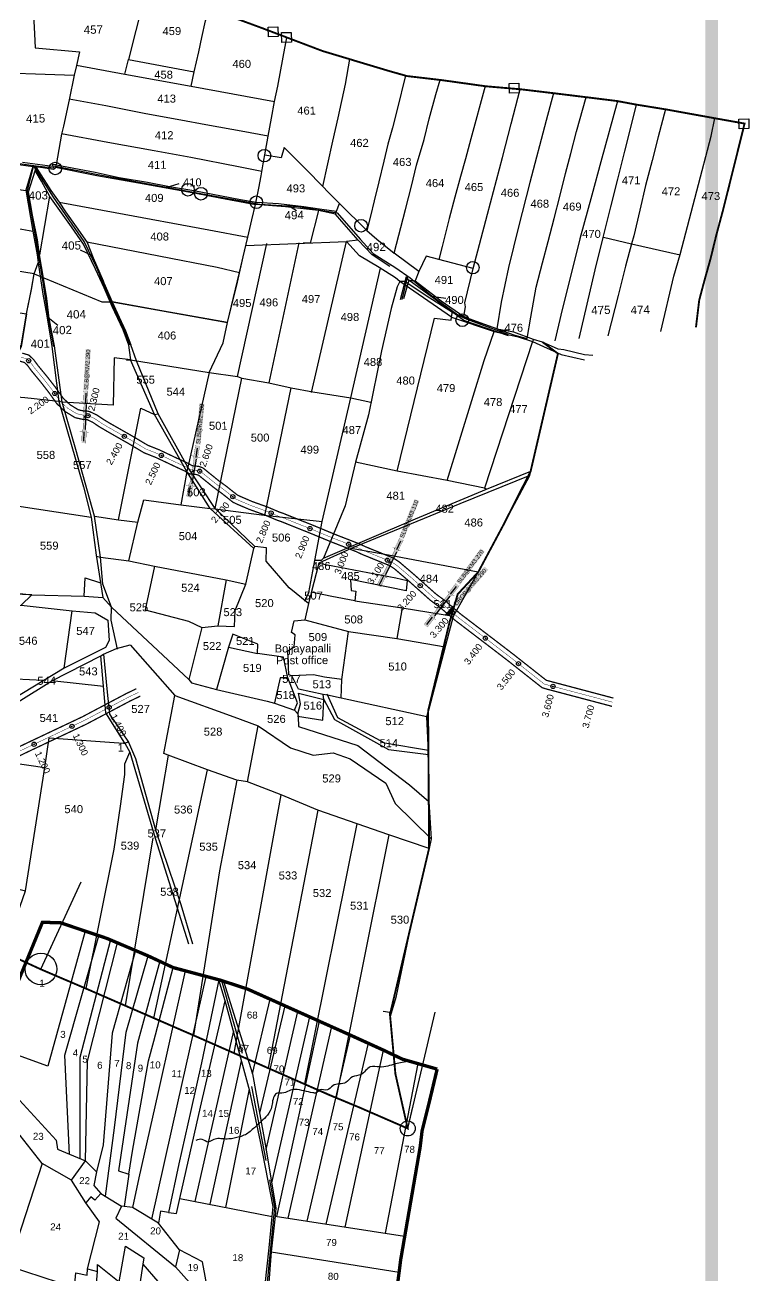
# Model space of a CAD drawing. Header units: millimetres. Extents: x 191342 to 235284, y 1600297 to 1616674.
# Drawn here: x 200424 to 202155, y 1608904 to 1611892 of the extents above; entities that cross this region are included whole.
import ezdxf
from ezdxf.enums import TextEntityAlignment as Align

# ---------------------------------------------------------------- set-up
doc = ezdxf.new("R2010")
doc.units = ezdxf.units.MM
doc.header["$LTSCALE"] = 15
doc.header["$PDMODE"] = 32
doc.header["$PDSIZE"] = 10
for name, pattern in [('ACAD_ISO02W100', [15, 12, -3]), ('ACAD_ISO03W100', [30, 12, -18]), ('HIDDEN2', [0.1875, 0.125, -0.0625])]:
    doc.linetypes.add(name, pattern=pattern)
for name, color, linetype in [('BOUNDRY STONES', 240, 'Continuous'), ('CANAL1', 7, 'Continuous'), ('CS', 134, 'Continuous'), ('CSMark', 72, 'Continuous'), ('PLOTS', 7, 'Continuous'), ('PLOTS NO', 7, 'Continuous'), ('REMARK', 6, 'Continuous'), ('ROADS', 1, 'Continuous'), ('STREAMS', 4, 'Continuous'), ('STRUCTURE', 5, 'Continuous'), ('text2', 7, 'Continuous'), ('VILLAGE BOUNDRY', 5, 'Continuous')]:
    doc.layers.add(name, color=color, linetype=linetype)
doc.styles.add('FONT2', font='Times New Roman')
doc.styles.get("Standard").update_dxf_attribs({"font": 'arial.ttf'})
doc.dimstyles.get("Standard").update_dxf_attribs({"dimtxt": 0.18, "dimasz": 0.18, "dimexe": 0.18, "dimexo": 0.0625, "dimgap": 0.09, "dimtad": 0, "dimtih": 1, "dimtoh": 1, "dimdec": 4, "dimzin": 0, "dimdsep": 46, "dimtxsty": 'Standard', "dimcen": 0.09, "dimadec": 0, "dimazin": 0, "dimtfac": 1, "dimtdec": 4, "dimtofl": 0, "dimtmove": 0, "dimatfit": 3, "dimfxl": 1, "dimtolj": 1, "dimtzin": 0, "dimarcsym": 0})

# ---------------------------------------------------------------- blocks, each defined once
blk = doc.blocks.new('DROP')
h = blk.add_hatch()
h.set_pattern_fill('ANSI31', color=1, scale=10, angle=45)
h.set_pattern_definition([(90, (-324.4107, -25.7687), (-1.25, 0), [])])
h.paths.add_polyline_path([(-9.9, -4.3), (-13.8, 4.1), (13.8, 4.1), (10.2, -4.3)])
at = {"layer": 'STRUCTURE', "color": 5, "const_width": 0.49}
blk.add_lwpolyline([(-9.9, -4.3), (-13.8, 4.1), (13.8, 4.1), (10.2, -4.3), (-9.9, -4.3)], dxfattribs=at)
at = {"layer": 'STRUCTURE', "color": 5}
blk.add_circle((0, 0), 1.33, dxfattribs=at)
blk = doc.blocks.new('SLB')
at = {"layer": 'STRUCTURE'}
h = blk.add_hatch(dxfattribs=at)
h.set_pattern_fill('DOTS', color=6, scale=20, angle=320.3722, style=0)
h.set_pattern_definition([(320.372247934, (-159.4327, -72.9564), (1.2786241598, 0.5641323054), [0, -1.25])])
h.paths.add_polyline_path([(769699.5, 1706871.1), (769699.5, 1706861.1), (769729.1, 1706861.1), (769732.1, 1706863.1), (769792.1, 1706863.1), (769795.1, 1706861.1), (769824.7, 1706861.1), (769824.7, 1706871.1), (769795.1, 1706871.1), (769792.1, 1706869.1), (769732.1, 1706869.1), (769729.1, 1706871.1)])
at = {"layer": 'STRUCTURE', "color": 6, "linetype": 'ACAD_ISO02W100', "ltscale": 0.5, "const_width": 0.5}
for points in [[(769699.5, 1706871.1), (769729.1, 1706871.1)], [(769699.5, 1706861.1), (769729.1, 1706861.1)], [(769795.1, 1706871.1), (769824.7, 1706871.1)], [(769795.1, 1706861.1), (769824.7, 1706861.1)]]:
    blk.add_lwpolyline(points, dxfattribs=at)
at = {"layer": 'STRUCTURE', "color": 6, "const_width": 0.628}
for points in [[(769726.1, 1706877.1), (769726.1, 1706873.1), (769732.1, 1706869.1), (769792.1, 1706869.1), (769798.1, 1706873.1), (769798.1, 1706877.1)], [(769726.1, 1706855.1), (769726.1, 1706859.1), (769732.1, 1706863.1), (769792.1, 1706863.1), (769798.1, 1706859.1), (769798.1, 1706855.1)]]:
    blk.add_lwpolyline(points, dxfattribs=at)
at = {"layer": 'STRUCTURE', "color": 6}
blk.add_lwpolyline([(769732.1, 1706863.1), (769792.1, 1706863.1)], dxfattribs=at)
blk.add_lwpolyline([(769732.1, 1706863.1), (769792.1, 1706863.1)], dxfattribs=at)
at = {"layer": 'STRUCTURE', "color": 0}
blk.add_circle((769762.1, 1706866.1), 1.24, dxfattribs=at)
for points in [[(769703.8, 1706866), (769726.7, 1706866)], [(769818.6, 1706865.8), (769795.7, 1706865.8)]]:
    blk.add_leader(points, dimstyle='Standard', override={"dimasz": 10, "dimgap": 0.09, "dimtad": 0}, dxfattribs=at)

msp = doc.modelspace()

# ---------------------------------------------------------------- linework, layer by layer
at = {"layer": 'BOUNDRY STONES', "color": 1}
for points in [[(201005.5, 1611887.5), (201028.8, 1611888.2), (201029.5, 1611864.7), (201006.2, 1611864)], [(201037.2, 1611874.2), (201060.5, 1611874.9), (201061.2, 1611851.3), (201037.8, 1611850.6)], [(201581.6, 1611753.1), (201604.9, 1611753.8), (201605.6, 1611730.3), (201582.3, 1611729.6)], [(202131, 1611667.8), (202154.3, 1611668.5), (202155, 1611645), (202131.7, 1611644.3)]]:
    msp.add_lwpolyline(points, close=True, dxfattribs=at)
for centre in [(200996.4, 1611580.3), (200496.4, 1611549.6), (200813.6, 1611498.8), (200844.6, 1611489.2), (200976.8, 1611469.1), (201227.4, 1611413), (201469.4, 1611187.2)]:
    msp.add_circle(centre, 15.1, dxfattribs=at)
at = {"layer": 'CANAL1', "color": 1, "linetype": 'HIDDEN2', "ltscale": 4, "const_width": 1}
for points in [[(200414.7, 1611098.9), (200428.1, 1611094.8), (200437.3, 1611086), (200447.1, 1611072.6), (200469.8, 1611045.2), (200488.6, 1611021), (200507.5, 1610994.4), (200525.5, 1610977.2), (200547.8, 1610963.7), (200563, 1610960.3), (200569.4, 1610960.5), (200576, 1610958.9), (200590.5, 1610952.1), (200605.6, 1610941.9), (200623.3, 1610931.3), (200674.3, 1610902.4), (200713.4, 1610879.2), (200741.2, 1610868.2), (200786.1, 1610847), (200809.7, 1610836.1), (200820.9, 1610829.6), (200829.3, 1610828.8), (200836.8, 1610828.2), (200844.2, 1610825.6), (200850, 1610820.7), (200881.5, 1610795.4), (200900, 1610781.9), (200926.6, 1610760.7), (200936.1, 1610756.3), (200964.3, 1610744.3), (200999.8, 1610731.5), (201030, 1610718.8), (201038.5, 1610716), (201085.1, 1610697.3), (201102.5, 1610690.5), (201161.6, 1610666.1), (201219.4, 1610643.6), (201234.1, 1610636.7), (201300.3, 1610609.8), (201313.3, 1610601.2), (201347.8, 1610571.8), (201399.5, 1610525.7), (201423.5, 1610507.9), (201457.9, 1610478.4), (201542.9, 1610413.6), (201585.2, 1610381.2), (201665.2, 1610318.1), (201670.6, 1610316.4), (201824.2, 1610275.8), (201829.1, 1610274.5)], [(200321.1, 1610114.4), (200431.1, 1610167.1), (200565.6, 1610230.7), (200671, 1610286.3), (200690.4, 1610295.6), (200694.9, 1610298.1)]]:
    msp.add_lwpolyline(points, dxfattribs=at)
at = {"layer": 'CANAL1', "color": 200, "const_width": 3}
for points in [[(200417.3, 1611108.5), (200433.3, 1611103.7), (200444.9, 1611092.6), (200455, 1611078.8), (200477.6, 1611051.4), (200496.6, 1611026.9), (200515.1, 1611001), (200531.6, 1610985.2), (200551.6, 1610973.1), (200563.9, 1610970.3), (200570.4, 1610970.6), (200579.4, 1610968.4), (200595.5, 1610960.8), (200611, 1610950.4), (200628.4, 1610940), (200679.4, 1610911), (200717.8, 1610888.2), (200745.1, 1610877.4), (200790.3, 1610856), (200814.3, 1610845), (200824, 1610839.4), (200830.2, 1610838.8), (200838.9, 1610838), (200849.2, 1610834.4), (200856.4, 1610828.5), (200887.6, 1610803.3), (200906, 1610789.8), (200931.9, 1610769.3), (200940.2, 1610765.5), (200967.9, 1610753.6), (201003.5, 1610740.9), (201033.5, 1610728.2), (201041.9, 1610725.4), (201088.8, 1610706.6), (201106.2, 1610699.8), (201165.3, 1610675.4), (201223.3, 1610652.8), (201238.1, 1610645.9), (201305, 1610618.7), (201319.3, 1610609.2), (201354.4, 1610579.3), (201405.9, 1610533.5), (201429.8, 1610515.7), (201464.2, 1610486.1), (201548.9, 1610421.6), (201591.3, 1610389.1), (201670, 1610327.1), (201673.4, 1610326), (201826.7, 1610285.4), (201830.9, 1610284.4)], [(200412.1, 1611089.2), (200422.9, 1611086), (200429.8, 1611079.4), (200439.2, 1611066.5), (200462, 1611038.9), (200480.6, 1611015), (200499.9, 1610987.8), (200519.4, 1610969.2), (200544, 1610954.2), (200562.1, 1610950.2), (200568.3, 1610950.5), (200572.7, 1610949.4), (200585.6, 1610943.4), (200600.2, 1610933.5), (200618.3, 1610922.7), (200669.3, 1610893.7), (200709, 1610870.2), (200737.2, 1610859.1), (200781.9, 1610837.9), (200805.1, 1610827.2), (200817.8, 1610819.9), (200828.4, 1610818.9), (200834.7, 1610818.3), (200839.2, 1610816.7), (200843.7, 1610813), (200875.4, 1610787.4), (200893.9, 1610773.9), (200921.3, 1610752.2), (200932, 1610747.2), (200960.6, 1610735), (200996.2, 1610722.2), (201026.5, 1610709.5), (201035.1, 1610706.6), (201081.4, 1610688), (201098.7, 1610681.2), (201157.9, 1610656.8), (201215.4, 1610634.4), (201230.1, 1610627.5), (201295.6, 1610600.9), (201307.3, 1610593.2), (201341.2, 1610564.3), (201393.2, 1610518), (201417.3, 1610500.1), (201451.7, 1610470.6), (201536.8, 1610405.7), (201579, 1610373.3), (201660.4, 1610309.1), (201667.7, 1610306.8), (201821.7, 1610266.1), (201827.4, 1610264.6)], [(200316.9, 1610123.5), (200426.8, 1610176.1), (200561.1, 1610239.6), (200666.5, 1610295.3), (200685.8, 1610304.5), (200690.1, 1610306.8)], [(200325.4, 1610105.4), (200435.4, 1610158.1), (200570.1, 1610221.7), (200675.5, 1610277.4), (200695, 1610286.7), (200699.7, 1610289.3)]]:
    msp.add_lwpolyline(points, dxfattribs=at)
at = {"layer": 'CS'}
for p in [(200432.8, 1611090.3), (200494.9, 1611012), (200574.6, 1610959.2), (200661.3, 1610909.7), (200750, 1610864.1), (200841.7, 1610826.5), (200920.7, 1610765.4), (201012.4, 1610726.3), (201105.3, 1610689.3), (201198, 1610651.9), (201290.4, 1610613.8), (201369, 1610552.9), (201445.7, 1610488.9), (201524.7, 1610427.5), (201603.9, 1610366.4), (201686.3, 1610312.2), (200625.2, 1610262.2), (200536.2, 1610216.8), (200445.8, 1610174)]:
    msp.add_point(p, dxfattribs=at)
at = {"layer": 'PLOTS', "color": 0}
for points in [[(200149.8, 1611977.6), (200157.3, 1611970.4), (200176.1, 1611950.5), (200192.5, 1611931.1), (200218.4, 1611901.2), (200238.5, 1611871.3), (200257, 1611843.7), (200270.3, 1611822.7), (200297.1, 1611786.2), (200320.9, 1611754), (200334.7, 1611735.4), (200352.8, 1611708.7), (200365.6, 1611688.4), (200375.5, 1611648.1), (200384.2, 1611613.6), (200394.2, 1611573.9), (200396.8, 1611561), (200443.3, 1611554.4), (200461.3, 1611552.8), (200492, 1611548.3), (200496.6, 1611550.9), (200498.3, 1611558)], [(200443.2, 1611931.5), (200446.4, 1611871.5), (200448.2, 1611837.9), (200553.9, 1611828.1), (200547.3, 1611796.1), (200541.9, 1611772.9), (200529.4, 1611713.3), (200515.9, 1611651.1), (200511.3, 1611631.6), (200498.3, 1611558), (200490, 1611558.8), (200489.6, 1611554.7), (200418, 1611563.8)], [(200898, 1611133.4), (200908.4, 1611181.6), (200931.7, 1611278.1), (200945.7, 1611338.3), (200956.9, 1611385.6), (200966.6, 1611427), (200975.1, 1611463.6), (200982.9, 1611502.6), (200988.4, 1611531.8), (200993.5, 1611560.4), (200998.8, 1611590.8), (201005.5, 1611627.1), (201013.2, 1611669.6), (201020.6, 1611710), (201028.4, 1611746.4), (201041.6, 1611815.7), (201050.2, 1611862.7)], [(200547.4, 1611796.6), (200662.7, 1611775.2), (200671.5, 1611810.3)], [(200308.4, 1611780.8), (200541.9, 1611772.9)], [(200821.2, 1611746.7), (201020.6, 1611710)], [(200091.5, 1611608.6), (200076, 1611546.1), (200285.5, 1611517), (200426, 1611497.4)], [(200076, 1611546.1), (200061.8, 1611477), (200054.7, 1611442.3), (200043.4, 1611377.4), (200037.8, 1611345), (200029, 1611294.1), (200022.1, 1611266.6), (200312.2, 1611220), (200427.5, 1611202), (200439.5, 1611261.3), (200445.9, 1611298.1), (200455.7, 1611324.2)], [(200442.3, 1611554.6), (200426, 1611497.6), (200442.7, 1611399.8), (200453, 1611343), (200455.7, 1611324.2), (200466.2, 1611249.1), (200476.4, 1611197.9), (200486.6, 1611134.3), (200488.2, 1611124.7)], [(200494.8, 1611125.8), (200482.1, 1611191.6), (200475.9, 1611239), (200467, 1611292), (200458.3, 1611343.5), (200454, 1611379), (200441.9, 1611438.2), (200432.5, 1611494.2), (200447.9, 1611544.2), (200450.9, 1611553.8)], [(200672.2, 1611127.9), (200658.7, 1611164), (200632.2, 1611219.8), (200612.9, 1611264.2), (200592.6, 1611308.9), (200563.9, 1611369), (200534.8, 1611410.1), (200483.7, 1611482.4), (200463, 1611519.1), (200448.3, 1611545.2)], [(200450.3, 1611551.7), (200485.5, 1611497), (200505.7, 1611469.2), (200521, 1611446.4), (200546.5, 1611410.1), (200572.7, 1611373), (200587.3, 1611335.8), (200610.8, 1611281.2), (200612.8, 1611276.6), (200632.2, 1611231.3), (200648.8, 1611194.3), (200664.4, 1611162), (200677.3, 1611128.7)], [(200497, 1611552.5), (200596, 1611532.9), (200695.6, 1611515.3), (200832.8, 1611490.6), (200889.5, 1611479.4), (200975.1, 1611463.6)], [(200059.9, 1611467.3), (200177.9, 1611446.8), (200336.7, 1611419), (200442.7, 1611399.8)], [(200482.8, 1611483.9), (200458.3, 1611343.5)], [(201166.3, 1611440.6), (201126, 1611449.4), (201046.8, 1611458.1), (200975.1, 1611463.6)], [(201126, 1611449.4), (201105.9, 1611371.5), (201089.2, 1611370.9)], [(201220.9, 1611378.4), (201181.6, 1611423.3), (201166.3, 1611440.6), (201169.1, 1611447.5)], [(201296.6, 1611315.3), (201254.3, 1611343.4), (201220.9, 1611378.4), (201192.6, 1611374.9), (201192.6, 1611374.9)], [(200445.9, 1611298.1), (200306, 1611319.9), (200205, 1611337.5), (200133.3, 1611350.1), (200074.9, 1611358.8), (200041.2, 1611364.7)], [(201341.8, 1611283), (201335.3, 1611290.9), (201321.3, 1611236)], [(201341.8, 1611283), (201329.1, 1611238)], [(201389.6, 1611247.7), (201341.8, 1611283), (201356.9, 1611281.5)], [(201365.8, 1611303.5), (201356.9, 1611281.5), (201419.2, 1611233.8)], [(201580.1, 1611149.6), (201472.9, 1611186.3), (201389.6, 1611247.7)], [(199882.4, 1611223.8), (200139, 1611175.2), (200287, 1611147.5), (200414.5, 1611125.9), (200421.9, 1611169.3), (200427.5, 1611202)], [(200908.4, 1611181.6), (200768.7, 1611206.7), (200632.2, 1611231.3)], [(200567.6, 1609727.7), (200478.4, 1609404.9), (200397.5, 1609434.5), (200347.7, 1609429.3)], [(200530.6, 1609194.2), (200519.3, 1609431.4), (200600.8, 1609716.5)], [(200628.7, 1609706.4), (200555, 1609425.7), (200554.7, 1609185)], [(200568.5, 1609178.6), (200573.6, 1609417), (200645.3, 1609699.3)], [(200688, 1609681.2), (200632.4, 1609483.8), (200611, 1609216.6), (200595.1, 1609152)], [(200616.2, 1609094.2), (200637.8, 1609257.5), (200665.5, 1609486.1), (200718.2, 1609668.4)], [(200746.2, 1609655.4), (200692.6, 1609460.2), (200647.5, 1609154.9), (200672.4, 1609147), (200680.7, 1609202), (200719.2, 1609417.9), (200732, 1609464.6), (200778.2, 1609640.4)], [(200806.9, 1609632.8), (200741.2, 1609339.5), (200696.4, 1609138.1), (200681.2, 1609067.4)], [(200727.5, 1609039.5), (200789.1, 1609317.6), (200857.1, 1609619.4)], [(200887.7, 1609611.2), (200846.2, 1609413.1), (200820.6, 1609298.7), (200792, 1609171.3), (200767.3, 1609055.5), (200748, 1609058.4), (200743.3, 1609029.9)], [(200767.3, 1609055.5), (200786, 1609052.8), (200794.2, 1609088.9), (200843.2, 1609307.1), (200902.6, 1609561.3), (200887.7, 1609611.2)], [(200898.7, 1609607.8), (200968.2, 1609386.3), (200999.7, 1609210), (201023.5, 1609065.7), (201021.8, 1609046.6), (201331.4, 1608998.4)], [(200794.2, 1609088.9), (201015.1, 1609045.6), (201017.3, 1609069.7), (200986.9, 1609224.5), (200961.4, 1609344.8), (200902.6, 1609561.3)], [(200968.2, 1609386.3), (201009.9, 1609564.9)], [(201045.4, 1609549.1), (200984.9, 1609292.5)], [(201000.4, 1609205.8), (201076.2, 1609535.3)], [(201104.4, 1609522.7), (201013.6, 1609125.9)], [(200922.1, 1609489.3), (200830, 1609081.9)], [(201025.9, 1609046), (201075.4, 1609270.4), (201128.1, 1609512)], [(201156.5, 1609499.4), (201052.5, 1609041.8)], [(201098.7, 1609034.6), (201202, 1609479)], [(201244.5, 1609459.7), (201143.4, 1609027.7)], [(201189.5, 1609020.5), (201281, 1609443.1)], [(200866.4, 1609074.8), (200941.7, 1609417.5)], [(201363.3, 1609411), (201285.4, 1609005.6)], [(200960, 1609350.3), (200903.3, 1609067.5)], [(200535.1, 1609132.8), (200465, 1609172.6), (200394.9, 1609261.6), (200335.8, 1609323.3)], [(200410.9, 1609323.9), (200498.7, 1609227.8), (200501.4, 1609206.2), (200568.9, 1609178.4), (200595.1, 1609152), (200588.5, 1609119.8), (200605.2, 1609101), (200591.3, 1609084.7), (200581.7, 1609092.9), (200569.5, 1609078.6), (200535.1, 1609132.8), (200568.9, 1609178.4)], [(200465, 1609172.6), (200385.1, 1608926.8)], [(200672.4, 1609147), (200660.8, 1609069.5)], [(200605.2, 1609101), (200654.9, 1609070.1), (200640.8, 1609041.8), (200783.9, 1608925.8), (200816.9, 1608888), (200860.9, 1608868.5), (200848.6, 1608937.7), (200793.7, 1608966.3), (200783.9, 1608925.8)], [(200307.1, 1608952.2), (200542.1, 1608875.7), (200545.1, 1608910.9), (200572.7, 1608905.8), (200573.1, 1608920.7), (200602, 1609032.8), (200569.5, 1609078.6)], [(200793.7, 1608966.3), (200743.3, 1609029.9), (200681.2, 1609067.4), (200654.9, 1609070.1)], [(200860.9, 1608868.5), (200854.8, 1608837), (200995.3, 1608776.2), (201002.5, 1608799.1), (200997.9, 1608883.5), (201007.9, 1608970.6), (201015.1, 1609045.6)], [(201021.8, 1609046.6), (201012.4, 1608961.4), (201006.1, 1608877.5), (201009.4, 1608817.7), (201004.9, 1608775), (201003.7, 1608763.7), (200978, 1608589.5), (200959.7, 1608465.2), (200924.5, 1608258.8), (201177.7, 1608239.6), (201210.1, 1608237.2), (201222.2, 1608236.9), (201297.1, 1608237.2), (201389.2, 1608234.5)], [(200573.1, 1608920.7), (200597, 1608914.4), (200597.4, 1608931.2), (200649.3, 1608889.5), (200664, 1608974.7), (200708.3, 1608947.2), (200705.4, 1608931.9), (200741.9, 1608890.3), (200811, 1608838.8), (200816.9, 1608888)], [(201012.4, 1608961.4), (201318.5, 1608912.4)], [(200705.4, 1608931.9), (200633.8, 1608461)], [(200553.6, 1608476.6), (200587, 1608820.4), (200561.8, 1608826.2), (200571.1, 1608863.1), (200593.3, 1608865.2), (200597, 1608914.4)]]:
    msp.add_lwpolyline(points, dxfattribs=at)
at = {"layer": 'PLOTS NO', "color": 0}
for points in [[(200706.2, 1611948.8), (200671.5, 1611810.3), (200828.7, 1611780.6), (200839.3, 1611828.5), (200846.9, 1611862.3), (200855.9, 1611902.6), (200862.8, 1611929.4), (200864.3, 1611931.6)], [(201135.8, 1611506.7), (201160, 1611614.8), (201172.5, 1611671), (201190.5, 1611751.4), (201200.8, 1611810.7)], [(200662.7, 1611775.2), (200821.2, 1611746.7), (200828.7, 1611780.6)], [(201333.8, 1611771.5), (201313.6, 1611690.7), (201302.7, 1611647), (201291.7, 1611607.4), (201281.8, 1611566.8), (201269.9, 1611517.9), (201258.7, 1611472), (201249.9, 1611435.8), (201241.6, 1611401.7), (201176.3, 1611465.9)], [(201241.6, 1611401.7), (201265.1, 1611381.1), (201306.8, 1611347.4), (201333.5, 1611451.5), (201347.7, 1611507.3), (201360.4, 1611557.3), (201378.2, 1611618.9), (201390.5, 1611668), (201406.6, 1611726.5), (201416.5, 1611761.2)], [(201524, 1611746.3), (201489.9, 1611620.9), (201476.9, 1611572.8), (201465.4, 1611530.6), (201451.9, 1611480.8), (201438.1, 1611430), (201421.3, 1611363), (201413.6, 1611332.4), (201383, 1611340.1), (201365.8, 1611303.5), (201306.8, 1611347.4)], [(201687.3, 1611729.6), (201669.7, 1611664.7), (201631.2, 1611516.4), (201603.9, 1611410), (201580.2, 1611312.7), (201562.5, 1611230), (201551.9, 1611166.9), (201485.9, 1611190.6), (201473, 1611196)], [(201495.8, 1611310.6), (201529.4, 1611440.8), (201565.9, 1611575.8), (201586.5, 1611656.5), (201608.2, 1611738.9)], [(201005.5, 1611627.1), (200940.6, 1611638.9), (200865.3, 1611652.6), (200787.9, 1611666.7), (200713.2, 1611680.3), (200617.2, 1611699.5), (200529.8, 1611715)], [(201551.9, 1611166.9), (201595.2, 1611151.4), (201624.5, 1611143.7), (201633.5, 1611194.7), (201646, 1611266.3), (201661.2, 1611324.3), (201674.6, 1611375), (201689, 1611429.9), (201702.9, 1611482.6), (201716, 1611537.9), (201729.3, 1611585.5), (201742.3, 1611638.3), (201765.5, 1611720)], [(201840.4, 1611710.7), (201800.4, 1611565.9), (201779.5, 1611485.6), (201750.7, 1611381.2), (201724.2, 1611275.9), (201708.2, 1611212.5), (201690.7, 1611137.7)], [(201748.8, 1611143.2), (201787.2, 1611307.5), (201806.7, 1611385.1), (201825, 1611458.3), (201841.4, 1611523.9), (201858.3, 1611591.1), (201876.5, 1611663.7), (201886, 1611702.2)], [(201955.3, 1611691), (201938.2, 1611625), (201923.5, 1611569.1), (201907.6, 1611508.7), (201893.9, 1611450.1), (201879.6, 1611389.1), (201873.7, 1611369.8), (201859.9, 1611316.5), (201842.6, 1611246), (201817.8, 1611149.8)], [(201944.1, 1611160.3), (201975.3, 1611292), (201990.3, 1611344.4), (202030, 1611495.9), (202064.3, 1611626.5), (202073.1, 1611669.7)], [(200511.6, 1611632.9), (200622.3, 1611612.9), (200732.4, 1611593), (200820.7, 1611576.7), (200934.7, 1611554.6), (200990.4, 1611543.4)], [(200498.3, 1611558), (200591.8, 1611540.5), (200649.1, 1611528.5), (200716.7, 1611517), (200769.2, 1611506.8), (200827.4, 1611496.8), (200939.6, 1611475.4), (200976.3, 1611469.5), (201029.8, 1611466.3), (201090.7, 1611458.8), (201133.5, 1611452.6), (201169.1, 1611447.5), (201176.3, 1611465.9), (201153, 1611489.4), (201132.4, 1611510.2), (201099.9, 1611543), (201065.1, 1611578.2), (201043.4, 1611600.1), (201036.6, 1611575.3), (200997.2, 1611581.4)], [(200761.3, 1611504.6), (200792.6, 1611514)], [(200762.1, 1611507.4), (200761.3, 1611504.6), (200765.5, 1611505.2)], [(200505.7, 1611469.2), (200639.2, 1611444.6), (200863.5, 1611402.7), (200956.9, 1611385.6)], [(201055.5, 1611458.4), (201054.1, 1611461.4), (201058.3, 1611461)], [(201054.1, 1611461.4), (201073.1, 1611449.5)], [(200402.9, 1611125.3), (200414.9, 1611123.4), (200427.5, 1611202), (200414.9, 1611123.4), (200427.5, 1611202), (200440.4, 1611264.9), (200445.9, 1611298.1), (200607.3, 1611230.8), (200632.2, 1611231.3), (200908.4, 1611181.6), (200937.2, 1611301), (200952.2, 1611365.6), (201192.6, 1611374.9)], [(200571.9, 1611374.1), (200743.9, 1611340.6), (200883.4, 1611313.5), (200937, 1611301.1)], [(201806.8, 1611385.8), (201873.7, 1611369.8), (201990.1, 1611343.5)], [(200583.5, 1611341.4), (200556.4, 1611354.3)], [(200579.4, 1611341), (200583.5, 1611341.4), (200581.8, 1611345)], [(201419.2, 1611233.8), (201473, 1611196), (201476.8, 1611219.2), (201475.2, 1611228.4), (201495.8, 1611310.6), (201413.6, 1611332.4)], [(201403.9, 1611241.9), (201400.8, 1611243.4), (201403, 1611244.8)], [(201400.8, 1611243.4), (201429.8, 1611240.1)], [(200479.3, 1611187.9), (200478.3, 1611194.2), (200481.6, 1611193.1)], [(200478.3, 1611194.2), (200502.3, 1611175.5)], [(201558.1, 1611159.7), (201577.7, 1611163.2)], [(201565, 1611157.2), (201558.1, 1611159.7), (201561.6, 1611162.7)], [(200352.4, 1610540.2), (200440.1, 1610531), (200565.4, 1610527.9), (200609.7, 1610524.7), (200631, 1610501.6), (200815.3, 1610328.5), (200821.7, 1610320.4), (200882.1, 1610304.5), (201003.1, 1610276.9), (201020.7, 1610272.3), (201068, 1610255.5), (201076.5, 1610247), (201077.4, 1610239.8), (201077.9, 1610216.6), (201220.1, 1610170.9), (201343.5, 1610077.3), (201389.3, 1610037.2), (201388.6, 1610149.7), (201388.5, 1610155.3), (201384.5, 1610239.3), (201448.1, 1610480.1), (201507.7, 1610585.4), (201630.8, 1610815.8), (201633, 1610826.6), (201698.2, 1611107.3), (201698.2, 1611107.3)], [(199996.8, 1610630.7), (199997.8, 1610640), (199996.1, 1610624.7), (200127.8, 1610561), (200174.1, 1610550.1), (200234.1, 1610499.6), (200353, 1610493.7), (200414.5, 1610506.1), (200440.1, 1610531), (200328.4, 1610535)], [(200733.2, 1610599.3), (200710.9, 1610495.4), (200814.6, 1610467.7), (200846.5, 1610453), (200885.1, 1610457.1), (200925, 1610455.5), (200926.2, 1610493.9), (200952.3, 1610556.6)], [(200517.2, 1610355.9), (200536.5, 1610492.4)], [(201384.5, 1610239.3), (201179.6, 1610284), (201147.4, 1610291.4), (201137.1, 1610293.1), (201077.5, 1610305.8), (201062.3, 1610337.5), (201054.8, 1610339.6), (201052.1, 1610397.5), (201067.4, 1610407), (201070.1, 1610435.7), (201061.2, 1610440.8), (201067.4, 1610469), (201093.1, 1610471.1)], [(201179.6, 1610284), (201181.6, 1610328.8), (201197.2, 1610443.7)], [(200412.7, 1609826.6), (200425.1, 1609824), (200471.3, 1610118.2), (200481.5, 1610189.2), (200659.4, 1610176.4), (200662.3, 1610176.5), (200617.6, 1610248.9), (200605.4, 1610385.2), (200611.9, 1610389.2), (200642.9, 1610403), (200675.1, 1610411.9), (200782, 1610290.5), (200923.2, 1610239.3), (200981.5, 1610218.4), (201058.8, 1610165.4), (201112.8, 1610147.6), (201161, 1610153.8), (201201.5, 1610139.3), (201286.7, 1610081.1), (201309.2, 1610032.1), (201395.4, 1609948.1), (201395.4, 1609948.1), (201390.1, 1609925.1), (201293.9, 1609957.5), (201218.3, 1609983.6), (201124.4, 1610016.3), (201036.3, 1610053.3), (200956.2, 1610084.5), (200930.1, 1610088), (200860.5, 1610112.9), (200766.4, 1610148.1), (200755.8, 1610152.1), (200782, 1610290.5)], [(201052, 1610332.5), (201042, 1610382), (200979.9, 1610390.9), (200980.6, 1610413), (200920.6, 1610437.2), (200910.9, 1610406.2), (200882.1, 1610304.5)], [(200611.9, 1610389.2), (200620.2, 1610298.5), (200626.1, 1610246.2), (200671.3, 1610178.8), (200662.3, 1610176.5), (200675, 1610155), (200734.8, 1609949.3), (200814.6, 1609696.9)], [(201068, 1610255.5), (201075.4, 1610273.3), (201052, 1610332.5), (201034.1, 1610332.8), (201020.5, 1610273.2)], [(201181.6, 1610328.8), (201140.3, 1610333.9), (201113.6, 1610340.2), (201060.9, 1610337.2)], [(201075.1, 1610241.1), (201136.4, 1610231.8), (201138.3, 1610280.8), (201137.1, 1610293.1)], [(201076.5, 1610247), (201082.7, 1610270.8), (201078.2, 1610295.7), (201138.3, 1610280.8), (201163.8, 1610233.4), (201292.9, 1610161.5), (201388.6, 1610149.7), (201388.6, 1610149.7)], [(201388.5, 1610159.3), (201388.5, 1610159.3), (201284.6, 1610176.7), (201172.3, 1610237.1), (201146.1, 1610293.4)], [(200956.2, 1610084.5), (200981.5, 1610218.4)], [(200671.3, 1610178.8), (200688.2, 1610140.2), (200735.9, 1609969.8), (200796.5, 1609791.2), (200824.5, 1609697.3)], [(200569.8, 1609590.2), (200637.4, 1609923.6), (200652.6, 1610026.4), (200662.7, 1610101.8), (200662.5, 1610126.9), (200675, 1610155)], [(200766.4, 1610148.1), (200735.9, 1609969.8)], [(200314.5, 1609729.8), (200389.1, 1610130.2), (200471.3, 1610118.2)], [(200731.7, 1609519.8), (200860.5, 1610112.9)], [(200930.1, 1610088), (200888.6, 1609871.4), (200827.2, 1609478.3)], [(200924.2, 1609436.2), (201036.3, 1610053.3)], [(201389.3, 1610037.2), (201395.4, 1609948.1), (201390.1, 1609925.1), (201341.5, 1609719), (201311, 1609569.1), (201296.9, 1609523.6), (201296.9, 1609523.6), (201296.3, 1609533), (201280.5, 1609535.7)], [(201124.4, 1610016.3), (201005.3, 1609401)], [(201093.4, 1609362.7), (201218.3, 1609983.6)], [(200664.3, 1609549.1), (200730.2, 1609950.3)], [(201293.9, 1609957.5), (201168.2, 1609330.2)]]:
    msp.add_lwpolyline(points, dxfattribs=at)
at = {"layer": 'PLOTS NO'}
for points in [[(200931.7, 1611052.8), (201002.3, 1611370.5)], [(201078.6, 1611371.7), (201007.1, 1611037.2)], [(201109.2, 1611014.8), (201192.6, 1611374.9)], [(201781.6, 1611102.5), (201761.5, 1611104.5), (201712.1, 1611116.1), (201698.6, 1611117.8), (201661.6, 1611134.8), (201639.7, 1611140.8), (201593, 1611158.3), (201557.2, 1611164.6), (201522.4, 1611177.2), (201501.5, 1611181.4), (201446.3, 1611205.3), (201383.4, 1611245.1), (201332.1, 1611279.9), (201320.3, 1611279.8), (201309.5, 1611288.1), (201270.9, 1611313.3), (201223.7, 1611340.7), (201192.6, 1611374.9)], [(201639.7, 1611140.8), (201637.3, 1611135.9), (201522.7, 1610786), (201433.7, 1610804.4), (201313.7, 1610826.3), (201214.3, 1610848.1), (201189.4, 1610744), (201137.4, 1610619), (201131.8, 1610612.7), (201117, 1610613.4), (201134.7, 1610706.4), (201203.2, 1611001.3), (201273.6, 1611311.8)], [(201320.3, 1611279.8), (201313.7, 1611266.9), (201299.5, 1611215.4), (201276, 1611113.9), (201244.9, 1610961.4), (201214.3, 1610848.1)], [(201313.7, 1610826.3), (201403.2, 1611192.1), (201442.6, 1611187.5), (201444.1, 1611194.4), (201320.3, 1611279.8)], [(201444.1, 1611194.4), (201446.4, 1611208.2), (201446.4, 1611208.2)], [(201444.1, 1611194.4), (201545.6, 1611160.2)], [(201433.7, 1610804.4), (201522.2, 1611090.6), (201545.6, 1611160.2)], [(201545.6, 1611160.2), (201602.8, 1611147.7), (201637.3, 1611135.9), (201706.1, 1611105.5), (201762, 1611092.5)], [(200670.3, 1611132.7), (200675.8, 1611092.1), (200637, 1611097.1), (200634.4, 1610983.9), (200513.1, 1610991.7), (200494.8, 1611125.8), (200494.8, 1611125.8), (200494.8, 1611125.8)], [(201102, 1610510.2), (201055.6, 1610547.4), (201000.4, 1610611.7), (201001.1, 1610642.9), (200973.7, 1610646.5), (200878.9, 1610736.9), (200813.1, 1610836.2), (200742.5, 1610963.1), (200690.9, 1611089.7), (200677.3, 1611128.7)], [(200864, 1611062.5), (200898, 1611133.4)], [(200645.3, 1610401.2), (200629.9, 1610470.7), (200631, 1610501.6), (200610.4, 1610556.5), (200604.2, 1610620.6), (200590.2, 1610718.6), (200545.6, 1610878.2), (200513.1, 1610991.7), (200504.7, 1610992.9), (200423.9, 1611001.7), (200376.7, 1611005.6), (200382.3, 1611052), (200414.9, 1611123.4)], [(200488.2, 1611124.7), (200488.2, 1611124.7), (200504.7, 1610992.9), (200563.7, 1610788.8), (200582.4, 1610716.4), (200594.2, 1610625.8), (200609.7, 1610524.7)], [(200590.2, 1610718.6), (200647.3, 1610710), (200693.8, 1610704.8), (200708.3, 1610757.8), (200796.5, 1610746.1), (200867, 1610737.6), (200811.1, 1610825.4), (200733.5, 1610962.1), (200675.8, 1611092.1)], [(200666.8, 1611091.8), (200675.8, 1611092.1), (200864, 1611062.5), (200931.7, 1611052.8), (200942.3, 1611049), (201007.1, 1611037.2), (201060.5, 1611025.4), (201112.4, 1611016.3), (201203.2, 1611001.3)], [(200864, 1611062.5), (200813.1, 1610836.2), (200811.1, 1610825.4), (200796.5, 1610746.1)], [(200878.9, 1610736.9), (200942.3, 1611049)], [(200997.7, 1610720.7), (201060.5, 1611025.4)], [(200647.3, 1610710), (200700.8, 1610976.9), (200733.5, 1610962.1), (200742.5, 1610963.1)], [(201630.8, 1610815.8), (201463.9, 1610748.2), (201204.1, 1610642), (201126.5, 1610606.8), (201108, 1610535.7), (201102, 1610510.2), (201093.1, 1610471.1), (201197.2, 1610443.7), (201312.8, 1610426.6), (201428.7, 1610406.4), (201384.5, 1610239.3), (201384.5, 1610239.3)], [(201137.4, 1610619), (201358, 1610712.2), (201527.3, 1610783.2), (201522.7, 1610786), (201527.3, 1610783.2), (201633, 1610826.6)], [(200367.7, 1610749.6), (200582.4, 1610716.4)], [(200971.4, 1610641.5), (200867, 1610737.6), (200878.3, 1610736.5), (200995.7, 1610721.6), (201134.7, 1610706.4)], [(200672.4, 1610612.3), (200693.8, 1610704.8)], [(200595.1, 1610623.2), (200604.2, 1610620.6), (200672.4, 1610612.3), (200733.2, 1610599.3), (200905.3, 1610567.2), (200952.3, 1610556.6), (200971.4, 1610641.5), (200973.7, 1610646.5)], [(201507.7, 1610585.4), (201293.4, 1610625.8), (201204.1, 1610642)], [(201093.2, 1610515.6), (201102.2, 1610536.2), (201117, 1610613.4)], [(201126.5, 1610606.8), (201310.6, 1610571.7), (201337.6, 1610565.4), (201335.2, 1610540.7), (201201.9, 1610567.7), (201203.7, 1610541.5), (201215, 1610539.8), (201212.3, 1610516.8), (201157.5, 1610526.9), (201108, 1610537.3)], [(200565.4, 1610527.9), (200567.8, 1610571.7), (200604.6, 1610559.8)], [(200905.3, 1610567.2), (200885.1, 1610457.1)], [(200414.5, 1610506.1), (200536.5, 1610492.4), (200591.9, 1610488.2), (200621.7, 1610470.6), (200625.1, 1610421.5), (200616.4, 1610405.2), (200517.2, 1610355.9), (200468.7, 1610326.6), (200318.2, 1610235.6), (200192.8, 1610164.9), (200174.2, 1610168.8), (200099.3, 1610182.6), (199873.1, 1610215.4)], [(201212.3, 1610516.8), (201326, 1610500.1), (201448.1, 1610480.1)], [(201326, 1610500.1), (201312.8, 1610426.6)], [(200846.5, 1610453), (200815.3, 1610328.5)], [(199508.6, 1609830.2), (199526.2, 1609888), (199536.5, 1609894), (199753.7, 1610018.2), (199822.1, 1610027.4), (199893.3, 1610054.5), (199980.5, 1610083), (200107.4, 1610125.7), (200202.6, 1610160.2), (200264.5, 1610187.2), (200319.7, 1610221.4), (200487.9, 1610325.9), (200605.4, 1610385.2)], [(200910.9, 1610406.2), (200979.9, 1610390.9)], [(200335.6, 1610333.2), (200467.2, 1610327.3)], [(200611.5, 1610311.7), (200487.9, 1610325.9)], [(200386.9, 1609713.5), (200425.1, 1609824)]]:
    msp.add_lwpolyline(points, dxfattribs=at)
at = {"layer": 'PLOTS NO', "color": 0}
msp.add_circle((201494.7, 1611312.7), 15.1, dxfattribs=at)
at = {"layer": 'ROADS', "color": 1}
for points in [[(200226.4, 1611892.6), (200278.3, 1611815.1), (200331.3, 1611746.8), (200368.3, 1611689.6), (200390.6, 1611599.4), (200398.8, 1611563.1), (200450.5, 1611555.9), (200493.2, 1611551.6), (200493.6, 1611555.9), (200594.5, 1611535.9), (200744.5, 1611508.5), (200874.8, 1611484.7), (200985.4, 1611464.5), (201076.9, 1611458.5), (201170.2, 1611443.6), (201225.4, 1611380.8), (201256.7, 1611346.7), (201310.9, 1611312.2), (201344.9, 1611288.2), (201397.8, 1611244.8), (201460.9, 1611198.2), (201480.6, 1611189.5), (201578.7, 1611153.8)], [(200675, 1611127.9), (200660.7, 1611164.5), (200624.7, 1611243.4), (200595.4, 1611312), (200565.4, 1611375.3), (200492.2, 1611480.9), (200444.5, 1611556.7), (200429, 1611497.1), (200450.5, 1611374.3), (200465.9, 1611282.5), (200476.8, 1611208.7), (200491.8, 1611124.6)], [(201326, 1611236.7), (201339.1, 1611292.2)]]:
    msp.add_lwpolyline(points, dxfattribs=at)
at = {"layer": 'ROADS', "linetype": 'ACAD_ISO03W100'}
msp.add_lwpolyline([(200894, 1609609.4), (200965.9, 1609355.9), (201008.5, 1609133.1), (201020.2, 1609068), (201002.1, 1608882.5)], dxfattribs=at)
at = {"layer": 'STREAMS'}
msp.add_spline([(201342.8, 1609416.8), (201309.5, 1609410.2), (201272.3, 1609402.9), (201249.5, 1609403.4), (201226.9, 1609384.5), (201207, 1609379.6), (201191.4, 1609366.2), (201160, 1609358), (201147.2, 1609348), (201129.2, 1609348.4), (201120.5, 1609341), (201112.1, 1609341.2), (201091.8, 1609345.6), (201069.1, 1609349.4), (201055.6, 1609346.2), (201038, 1609340.2), (201027.3, 1609340.5), (201019.9, 1609333.4), (201012.6, 1609303.1), (200999.5, 1609283.5), (200972.5, 1609257.9), (200950.8, 1609241.1), (200937.1, 1609236.1), (200911.3, 1609230.9), (200896.1, 1609231.2), (200881.7, 1609231.5), (200869.2, 1609226.8), (200862, 1609223.6), (200847.8, 1609230), (200832.8, 1609227)], degree=3, dxfattribs=at)
at = {"layer": 'text2', "color": 5, "const_width": 30}
msp.add_lwpolyline([(191356.9, 1613873.6), (202065.7, 1613873.6), (202065.7, 1600312.2), (191356.9, 1600312.2)], close=True, dxfattribs=at)
at = {"layer": 'text2'}
msp.add_lwpolyline([(201203.2, 1611001.3), (201251.1, 1610991.6)], dxfattribs=at)
at = {"layer": 'text2', "color": 2}
for points in [[(200462, 1609637), (200558.1, 1609845.4)], [(200462, 1609637), (200486.6, 1609690.3)], [(201339, 1609256), (201404.5, 1609533.8)], [(201339, 1609256), (201351.2, 1609307.7)]]:
    msp.add_lwpolyline(points, dxfattribs=at)
at = {"layer": 'text2', "color": 3}
msp.add_lwpolyline([(200462, 1609637), (201339, 1609256)], dxfattribs=at)
msp.add_lwpolyline([(200462, 1609637), (201339, 1609256)], dxfattribs=at)
for centre, radius in [((200462, 1609637), 38), ((201339, 1609256), 17.9)]:
    msp.add_circle(centre, radius, dxfattribs=at)
at = {"layer": 'VILLAGE BOUNDRY', "linetype": 'HIDDEN2', "ltscale": 20}
for points, const_width in [([(200864.3, 1611931.6), (200991.1, 1611885), (201135.5, 1611830.3), (201291.6, 1611783.4), (201337.1, 1611770.5), (201420.8, 1611760.7), (201525.4, 1611746.1), (201610.7, 1611738.7), (201688, 1611729.5), (201765.5, 1611720), (201839.2, 1611710.9), (201886, 1611702.2), (201957.1, 1611690.7), (202073.1, 1611669.7), (202144.5, 1611657), (202121.5, 1611564.7), (202106, 1611502.2), (202092.4, 1611448.3), (202076.8, 1611390.3), (202063.3, 1611334.8), (202048.6, 1611282.4), (202036, 1611235.1), (202028.2, 1611170)], 4.5), ([(201661.6, 1611134.8), (201698.2, 1611107.3)], 4.5), ([(200374, 1609676.7), (200461.7, 1609636.3), (200576.9, 1609587.1), (200670.7, 1609546.3), (200709, 1609529.7), (200754.3, 1609510), (200799.8, 1609490.2), (200838.8, 1609473.3), (201151.8, 1609335.9), (201181.4, 1609323.7), (201181.4, 1609323.7), (201224.9, 1609305.6), (201339, 1609256), (201309.6, 1609386.3), (201296.6, 1609528.3), (201390.1, 1609925.1), (201387.8, 1610253.9), (201439, 1610465.5), (201458.5, 1610532.4), (201507.7, 1610585.4), (201569.2, 1610700.6), (201633, 1610826.6), (201698.2, 1611107.3), (201698.2, 1611107.3)], 4.5), ([(201310.3, 1608848.4), (201322.1, 1608941.6), (201365.2, 1609190.9), (201368.7, 1609211), (201373.4, 1609250.5), (201391, 1609320.9), (201409.4, 1609397.8)], 8)]:
    msp.add_lwpolyline(points, dxfattribs=dict(at, const_width=const_width))
msp.add_lwpolyline([(201409.4, 1609397.8, 8, 8, 0), (201326.8, 1609421.4, 8, 8, 0), (201281, 1609443.1, 8, 8, 0), (201202, 1609479, 8, 8, 0), (200955.7, 1609589.2, 8, 8, 0), (200891.7, 1609610.1, 8, 8, 0), (200778.2, 1609640.4, 8, 8, 0), (200718.2, 1609668.4, 8, 8, 0), (200620.1, 1609710, 8, 8, 0), (200508.4, 1609747.6, 8, 8, 0), (200465.6, 1609748.5, 8, 8, 0), (200348.1, 1609462.4, 8, 8, 0), (200343, 1609420.3, 8, 8, 0), (200336.2, 1609384.8, 8, 8, 0), (200301, 1609241.6, 8, 8, 0), (200276.3, 1609134.7, 8, 8, 0), (200261, 1609064.6, 8, 8, 0), (200244.9, 1608988.6, 8, 8, 0), (200209.3, 1608806, 8, 8, 0)], format="xyseb", dxfattribs=at)

# ---------------------------------------------------------------- block references
at = {"rotation": 48.25728754501572}
msp.add_blockref('DROP', (201441, 1610492, 100), dxfattribs=at)
at = {"layer": 'STRUCTURE', "color": 0}
for p, rotation in [((1874622.2, 772228.1, 100), 87.66282540219113), ((1749974.8, 559130.5, 100), 80.10237611395421), ((1405191.5, 176535.7, 100), 64.2876549720238), ((1080914.6, -42495.7, 100), 52.2900282409781)]:
    msp.add_blockref('SLB', p, dxfattribs=dict(at, rotation=rotation))

# ---------------------------------------------------------------- texts
at = {"layer": 'CSMark', "color": 1}
for s, rotation, p in [('2.300', 76.2415, (200595.3, 1611025.3)), ('2.200', 35.3595, (200478.6, 1611000.5)), ('2.400', 60.3751, (200651.4, 1610892.4)), ('2.600', 70.7828, (200866.3, 1610890.4)), ('2.500', 64.6779, (200741.5, 1610846)), ('2.700', 51.5151, (200908.3, 1610749.8)), ('2.800', 67.1675, (201004.6, 1610707.8)), ('2.900', 67.5791, (201097.6, 1610670.9)), ('3.000', 68.6968, (201190.7, 1610633.3)), ('3.100', 58.0989, (201277.2, 1610606.1)), ('3.200', 48.3118, (201355.7, 1610538)), ('3.300', 49.3338, (201432.7, 1610473.7)), ('3.400', 52.689, (201512.5, 1610411.6)), ('3.500', 51.7644, (201591.5, 1610350.7)), ('3.600', 75.1996, (201681.2, 1610292.9)), ('3.700', 75.1996, (201777.9, 1610267.3))]:
    msp.add_text(s, height=16, rotation=rotation, dxfattribs=at).set_placement(p, align=Align.MIDDLE_RIGHT)
for s, rotation, p in [('1.400', 297.828, (200634.6, 1610244.5)), ('1.300', 295.3071, (200544.7, 1610198.7)), ('1.200', 295.3071, (200454.3, 1610155.9))]:
    msp.add_text(s, height=16, rotation=rotation, dxfattribs=at).set_placement(p, align=Align.MIDDLE_LEFT)
at = {"layer": 'PLOTS NO', "color": 0}
for s, height, rotation, p in [('457', 19.82, 1.6859, (200564.5, 1611870.9)), ('459', 19.12, 0.279, (200752.8, 1611868.3)), ('460', 19.12, 0.279, (200919.9, 1611789.9)), ('458', 19.12, 0.279, (200733.1, 1611764.1)), ('413', 19.12, 0.279, (200740.4, 1611706.9)), ('461', 19.12, 0.279, (201075, 1611678.3)), ('415', 19.82, 1.6859, (200426.4, 1611658.4)), ('412', 19.12, 0.279, (200734.5, 1611619.4)), ('462', 19.12, 0.279, (201201.3, 1611601.1)), ('463', 19.12, 0.279, (201303.6, 1611555.6)), ('411', 19.12, 0.279, (200717.8, 1611548.7)), ('410', 19.12, 0.279, (200801.7, 1611506.8)), ('464', 19.12, 0.279, (201382.1, 1611505.1)), ('471', 19.12, 0.279, (201851.1, 1611511.7)), ('403', 19.82, 1.6859, (200432.9, 1611474.6)), ('409', 19.12, 0.279, (200710.7, 1611469.7)), ('493', 19.12, 0.279, (201049.4, 1611492.4)), ('465', 19.12, 0.279, (201475.2, 1611495.6)), ('466', 19.12, 0.279, (201561.5, 1611481.9)), ('472', 19.12, 0.279, (201946.3, 1611485.4)), ('473', 19.12, 0.279, (202041.6, 1611474.1)), ('468', 19.12, 0.279, (201632.6, 1611455.9)), ('469', 19.12, 0.279, (201710.1, 1611448.9)), ('494', 19.82, 1.6859, (201044.8, 1611427.6)), ('408', 19.12, 0.279, (200723.7, 1611377.4)), ('470', 19.12, 0.279, (201756.2, 1611383.7)), ('405', 19.82, 1.6859, (200511.9, 1611355)), ('492', 19.82, 1.6859, (201240.8, 1611351.5)), ('407', 19.12, 0.279, (200732.5, 1611270.9)), ('491', 19.12, 0.279, (201403.5, 1611273.7)), ('497', 19.12, 0.279, (201085.7, 1611228)), ('495', 19.12, 0.279, (200920.9, 1611218.6)), ('496', 19.12, 0.279, (200984.8, 1611220)), ('490', 19.12, 0.279, (201428.4, 1611225.9)), ('475', 19.82, 1.6859, (201778, 1611200.9)), ('474', 19.82, 1.6859, (201872.2, 1611201.3)), ('404', 19.82, 1.6859, (200523.7, 1611190.6)), ('498', 19.12, 0.279, (201178.7, 1611185.2)), ('402', 19.82, 1.6859, (200490.3, 1611152.9)), ('406', 19.12, 0.279, (200741.1, 1611140.9)), ('476', 19.12, 0.279, (201570.3, 1611159.4)), ('401', 19.82, 1.6859, (200437.7, 1611120.2)), ('488', 19.12, 0.279, (201233.8, 1611077.7)), ('555', 19.12, 0.279, (200690.1, 1611035.4)), ('480', 19.12, 0.279, (201311.7, 1611033.3)), ('544', 19.12, 0.279, (200762.3, 1611006.8)), ('479', 19.12, 0.279, (201408.4, 1611015.3)), ('478', 19.12, 0.279, (201520.8, 1610982)), ('477', 19.12, 0.279, (201581.4, 1610965.1)), ('501', 19.12, 0.279, (200863.8, 1610925.3)), ('487', 19.12, 0.279, (201183.2, 1610915)), ('500', 19.12, 0.279, (200963.8, 1610897)), ('499', 19.12, 0.279, (201082.6, 1610868.2)), ('558', 19.12, 0.279, (200451.7, 1610855.6)), ('557', 19.12, 0.279, (200538.7, 1610831.6)), ('503', 19.12, 0.279, (200811.3, 1610766.4)), ('481', 19.12, 0.279, (201288, 1610758.1)), ('482', 19.12, 0.279, (201405.1, 1610727.1)), ('505', 19.12, 0.279, (200897.5, 1610700.5)), ('486', 19.12, 0.279, (201474.5, 1610694.1)), ('504', 19.12, 0.279, (200791.6, 1610661.6)), ('559', 19.12, 0.279, (200459.6, 1610638.8)), ('506', 19.12, 0.279, (201014.4, 1610658.1)), ('486', 19.12, 0.279, (201110, 1610590.2)), ('485', 19.12, 0.279, (201179.7, 1610566.3)), ('484', 19.12, 0.279, (201367.6, 1610560)), ('524', 19.12, 0.279, (200797.3, 1610538.3)), ('507', 19.12, 0.279, (201091.7, 1610519.6)), ('525', 19.12, 0.279, (200674, 1610491.5)), ('523', 19.12, 0.279, (200898.5, 1610480)), ('520', 19.12, 0.279, (200974, 1610501.6)), ('511', 19.12, 0.279, (201400.8, 1610499.2)), ('508', 19.12, 0.279, (201187.5, 1610462.5)), ('547', 19.12, 0.279, (200546.5, 1610435.1)), ('509', 19.12, 0.279, (201101.9, 1610420.4)), ('546', 19.12, 0.279, (200409.3, 1610411.5)), ('522', 19.12, 0.279, (200849.2, 1610399)), ('521', 19.12, 0.279, (200928.4, 1610411.1)), ('Bojjayapalli', 19.122, 0.279, (201020.9, 1610393.2)), ('Post office', 19.122, 0.279, (201024.1, 1610365)), ('543', 19.12, 0.279, (200553.2, 1610338.4)), ('519', 19.12, 0.279, (200945.2, 1610346.7)), ('510', 19.12, 0.279, (201292.6, 1610350.1)), ('544', 19.12, 0.279, (200453.4, 1610316)), ('517', 19.12, 0.279, (201039, 1610320.5)), ('513', 19.12, 0.279, (201111.5, 1610307.7)), ('518', 19.12, 0.279, (201024.7, 1610281.9)), ('527', 19.12, 0.279, (200678, 1610248.7)), ('516', 19.12, 0.279, (201089.8, 1610256.7)), ('541', 19.12, 0.279, (200458.9, 1610227.2)), ('526', 19.12, 0.279, (201002.8, 1610224.8)), ('512', 19.12, 0.279, (201285.7, 1610219.6)), ('528', 19.12, 0.279, (200851.4, 1610194.5)), ('1', 19.1, 0.279, (200645.6, 1610156.5)), ('514', 19.12, 0.279, (201271.6, 1610166.9)), ('529', 19.12, 0.279, (201134.7, 1610082.6)), ('540', 19.12, 0.279, (200518.2, 1610009.3)), ('536', 19.12, 0.279, (200780.3, 1610008.3)), ('537', 19.12, 0.279, (200716.8, 1609951.3)), ('539', 19.12, 0.279, (200652.8, 1609922.1)), ('535', 19.12, 0.279, (200840.7, 1609919.6)), ('534', 19.12, 0.279, (200932.8, 1609875.5)), ('533', 19.12, 0.279, (201030.5, 1609850.8)), ('538', 19.12, 0.279, (200747.2, 1609811.9)), ('532', 19.12, 0.279, (201112.1, 1609809)), ('531', 19.12, 0.279, (201201.2, 1609778.7)), ('530', 19.12, 0.279, (201298.2, 1609745.2))]:
    msp.add_text(s, height=height, rotation=rotation, dxfattribs=at).set_placement(p)
at = {"layer": 'PLOTS NO'}
for s, p in [('1', (200458, 1609594.7)), ('68', (200954.2, 1609518.8)), ('3', (200508.1, 1609472.6)), ('67', (200933.7, 1609439.5)), ('4', (200537.7, 1609428.2)), ('5', (200560.9, 1609413.2)), ('69', (201001.9, 1609434.4)), ('6', (200596.2, 1609398.8)), ('7', (200637, 1609403)), ('8', (200665.1, 1609397.9)), ('9', (200693.3, 1609391.9)), ('10', (200722.2, 1609399.9)), ('11', (200773.8, 1609378.8)), ('13', (200844.3, 1609379.7)), ('70', (201017.9, 1609390.3)), ('71', (201044.2, 1609358.3)), ('12', (200804.5, 1609338.8)), ('72', (201064.2, 1609312.3)), ('14', (200847.2, 1609284.1)), ('15', (200885.6, 1609283.9)), ('73', (201078.2, 1609262.7)), ('23', (200442.6, 1609229.2)), ('16', (200910.5, 1609243.6)), ('74', (201110.7, 1609240.6)), ('75', (201159.3, 1609252)), ('76', (201198.7, 1609227.8)), ('78', (201330.2, 1609198.1)), ('77', (201257.7, 1609194.9)), ('17', (200950.4, 1609146.2)), ('22', (200553.3, 1609123.3)), ('24', (200484, 1609012.7)), ('21', (200646.4, 1608990.5)), ('20', (200722.9, 1609003.2)), ('79', (201143.5, 1608975.6)), ('18', (200919.7, 1608939.3)), ('19', (200812.4, 1608915.5)), ('80', (201147.9, 1608894.6))]:
    msp.add_text(s, height=16.7, rotation=358.8145, dxfattribs=at).set_placement(p)
at = {"layer": 'REMARK', "style": 'FONT2'}
for s, p in [('SLB', (200567, 1610956, 100)), ('SLB', (200826, 1610826, 100)), ('SLB', (201297, 1610608, 100)), ('SLB', (201420, 1610506, 100)), ('Drop', (201441, 1610492, 100))]:
    msp.add_text(s, height=3, dxfattribs=at).set_placement(p, align=Align.MIDDLE_CENTER)
at = {"layer": 'STRUCTURE', "color": 5, "char_height": 10, "attachment_point": 1, "bg_fill": 1, "box_fill_scale": 1.1, "bg_fill_color": 7, "bg_fill_true_color": 16777215, "bg_fill_transparency": 0}
for s, insert, width, rotation in [('SLB@KM2.290', (200564.6, 1611021.2), 96.041, 86.758), ('SLB@KM2.580', (200832.7, 1610891.9), 96.041, 84.4421), ('SLB@KM3.110', (201319.7, 1610669.5), 96.041, 67.8932), ('SLB@KM3.270', (201456.3, 1610562.9), 96.041, 53.4184), ('DROP@KM3.290', (201448.7, 1610511.2), 113.383, 49.3338)]:
    msp.add_mtext(s, dxfattribs=dict(at, insert=insert, width=width, rotation=rotation))

doc.saveas('drawing.dxf')
